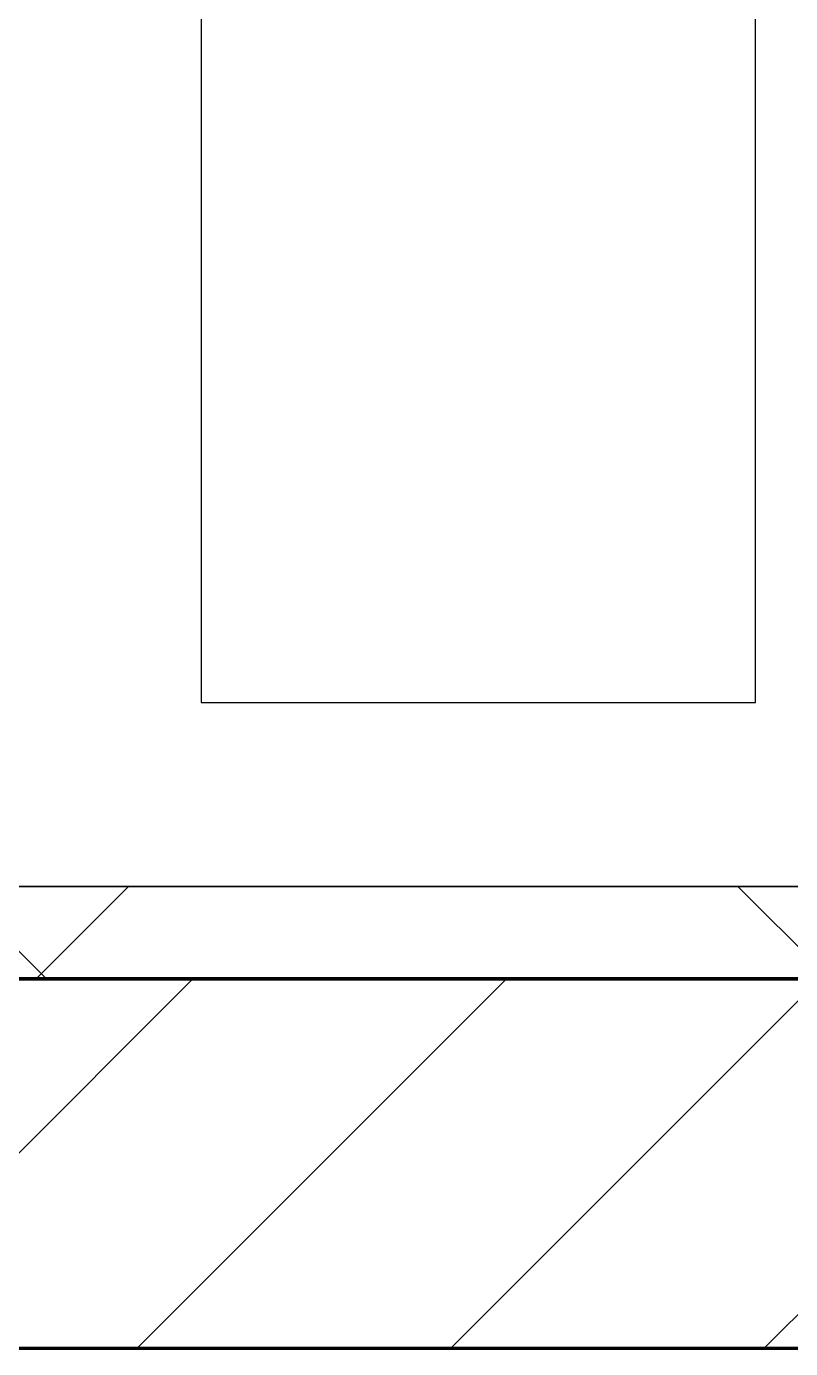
# Model space of a CAD drawing. Header units: millimetres. Extents: x -794334 to -714814, y -17806 to 22403.
# Drawn here: x -767926 to -767512, y -4021 to -3306 of the extents above; entities that cross this region are included whole.
import ezdxf
from ezdxf.xclip import XClip

# ---------------------------------------------------------------- set-up
doc = ezdxf.new("R2010")
doc.units = ezdxf.units.MM
doc.header["$XCLIPFRAME"] = 0
doc.layers.add('000 - WIPEOUT', color=250, linetype='Continuous')
doc.layers.add('A11_ALU.SOLID SHEET', color=2, linetype='Continuous')
for name, color, linetype, lineweight in [('A-GLAZ-CURT', 2, 'Continuous', 9), ('A-WALL', 5, 'Continuous', 35), ('A-WALL-FNSH', 2, 'Continuous', 35), ('A-WALL-PATT', 1, 'Continuous', 35), ('WALL-E', 2, 'Continuous', 35)]:
    doc.layers.add(name, color=color, linetype=linetype, lineweight=lineweight)

# ---------------------------------------------------------------- blocks, each defined once
blk = doc.blocks.new('PPLS-PP19_Custom Tile Pattern - Custom Tile Pattern-V135-4252-01 ENLARGED CONCOURSE LEVEL - REFLECTED CEILING PLAN - SHEET 3')
at = {"layer": 'A-GLAZ-CURT'}
for p, q in [((-300, 0), (300, 0)), ((300, 0), (-300, 0)), ((195.99, 0), (213.31, 0)), ((213.31, 0), (195.99, 0)), ((230.06, 0), (300, 0)), ((-300, -50), (300, -50)), ((300, -50), (-300, -50))]:
    blk.add_line(p, q, dxfattribs=at)
for points, knots in [([(94.4, 0), (94.4, 0), (94.64, 0), (99.11, 0), (108.97, 0), (120.79, 0), (139.94, 0), (163.31, 0), (185.23, 0), (193.62, 0), (194.69, 0), (194.79, 0)], [-2348.345796, -2348.345796, -2348.345796, -2348.345796, -2310.419338, -2233.599744, -2052.234781, -1843.028543, -1530.39897, -1095.004608, -529.74427, -295.064701, -265.121568, -265.121568, -265.121568, -265.121568]), ([(157.9, 0), (156.77, 0), (151.67, 0), (143.29, 0), (134.04, 0), (126.24, 0), (118.6, 0), (114.23, 0), (111.98, 0), (105.66, 0), (105.23, 0), (105.23, 0)], [-10292.955006, -10292.955006, -10292.955006, -10292.955006, -10098.273015, -9847.788484, -9677.714971, -9567.007022, -9453.21225, -9220.200448, -9012.77275, -8966.157302, -8929.495943, -8929.495943, -8929.495943, -8929.495943]), ([(168.37, 0), (167.68, 0), (162.47, 0), (151.26, 0), (134.76, 0), (131.24, 0)], [-543.375029, -543.375029, -543.375029, -543.375029, -530.793311, -458.593899, -440.715793, -440.715793, -440.715793, -440.715793]), ([(131.35, 0), (132.86, 0), (139.96, 0), (152.67, 0), (161.24, 0), (162.19, 0), (162.75, 0)], [-625.910216, -625.910216, -625.910216, -625.910216, -618.981161, -602.094757, -592.980799, -581.414464, -581.414464, -581.414464, -581.414464]), ([(193.8, 0), (193.33, 0), (190.11, 0), (183.13, 0), (171, 0), (161.95, 0), (161.28, 0), (158.35, 0), (157.85, 0), (157.77, 0)], [-11665.349007, -11665.349007, -11665.349007, -11665.349007, -11565.880756, -11105.624034, -10839.086983, -10768.332124, -10666.779182, -10580.760289, -10550.278881, -10550.278881, -10550.278881, -10550.278881]), ([(300, 0), (286.53, 0), (254.22, 0), (207.11, 0), (177.41, 0), (159.34, 0), (158.33, 0), (158.3, 0)], [-285.253232, -285.253232, -285.253232, -285.253232, -244.693688, -187.987675, -143.776725, -129.632772, -123.352749, -123.352749, -123.352749, -123.352749]), ([(159.07, 0), (159.13, 0), (160.84, 0), (165.21, 0), (174.15, 0), (185.98, 0), (208.82, 0), (219.42, 0), (230.06, 0)], [-115.643202, -115.643202, -115.643202, -115.643202, -114.681583, -87.660824, -65.295536, -41.623857, -24.459831, 0, 0, 0, 0]), ([(162.75, 0), (165.4, 0), (170.91, 0), (172.61, 0), (172.61, 0)], [-111.264224, -111.264224, -111.264224, -111.264224, -56.742688, -19.085662, -19.085662, -19.085662, -19.085662]), ([(247.1, 0), (246.76, 0), (245.04, 0), (238.34, 0), (226.56, 0), (221.1, 0), (200.27, 0), (182.99, 0), (174.27, 0), (169.67, 0), (168.99, 0)], [-9649.085549, -9649.085549, -9649.085549, -9649.085549, -9581.591397, -9406.094246, -9221.510254, -9016.44624, -8717.832359, -8253.978395, -8152.463617, -8069.855175, -8069.855175, -8069.855175, -8069.855175]), ([(215.22, 0), (214.62, 0), (210.55, 0), (203.98, 0), (187.54, 0), (175.3, 0), (169.49, 0)], [-203.825446, -203.825446, -203.825446, -203.825446, -198.527383, -184.406837, -162.427601, -142.916156, -142.916156, -142.916156, -142.916156]), ([(171.51, 0), (176.48, 0), (193.23, 0), (201.73, 0), (208.81, 0), (213.9, 0), (240.69, 0), (258.72, 0), (266.56, 0)], [-7971.819559, -7971.819559, -7971.819559, -7971.819559, -7784.112253, -7606.717214, -7289.299508, -7042.621073, -6582.165592, -6123.442198, -6123.442198, -6123.442198, -6123.442198]), ([(172.07, 0), (177.66, 0), (187.87, 0), (201.08, 0), (207.47, 0), (213.96, 0), (215.11, 0)], [-255.364076, -255.364076, -255.364076, -255.364076, -237.955587, -223.92608, -215.862851, -208.75215, -208.75215, -208.75215, -208.75215]), ([(300, 0), (288.22, 0), (262, 0), (230.43, 0), (219.94, 0), (219.02, 0)], [-12528.858583, -12528.858583, -12528.858583, -12528.858583, -11905.454923, -11162.864862, -10856.732305, -10856.732305, -10856.732305, -10856.732305]), ([(219.9, 0), (220.86, 0), (227.84, 0), (242.06, 0), (246.54, 0), (246.96, 0)], [-10670.940496, -10670.940496, -10670.940496, -10670.940496, -10511.382485, -9925.173265, -9834.877357, -9834.877357, -9834.877357, -9834.877357]), ([(267, 0), (267.79, 0), (273.63, 0), (281.71, 0), (291.71, 0), (296.52, 0), (297.86, 0), (298.09, 0)], [-6114.723823, -6114.723823, -6114.723823, -6114.723823, -6068.460911, -5766.029927, -5566.724884, -5280.360606, -5199.253518, -5199.253518, -5199.253518, -5199.253518]), ([(284.76, 0), (284.76, 0), (285.09, 0), (287.47, 0), (293.59, 0), (297.76, 0), (300, 0)], [-4110.630118, -4110.630118, -4110.630118, -4110.630118, -4053.389046, -3959.664717, -3862.421465, -3746.95702, -3746.95702, -3746.95702, -3746.95702]), ([(297.38, 0), (295.84, 0), (291.62, 0), (285.38, 0), (284.87, 0)], [-4803.172655, -4803.172655, -4803.172655, -4803.172655, -4358.271401, -4143.037883, -4143.037883, -4143.037883, -4143.037883])]:
    blk.add_open_spline(points, degree=3, knots=knots, dxfattribs=at)
for points in [[(168.74, 0), (168.74, 0), (169.81, 0), (171.51, 0)], [(195.11, 0), (194.91, 0), (194.44, 0), (193.8, 0)]]:
    blk.add_open_spline(points, degree=3, dxfattribs=at)
blk = doc.blocks.new('PPLS-PP19_Custom Tile Pattern - Custom Tile Pattern-V136-4252-01 ENLARGED CONCOURSE LEVEL - REFLECTED CEILING PLAN - SHEET 3')
at = {"layer": 'A-GLAZ-CURT'}
for p, q in [((-300, 0), (300, 0)), ((300, 0), (-300, 0)), ((-293.07, 0), (-275.75, 0)), ((-275.75, 0), (-293.07, 0)), ((-222.32, 0), (-205, 0)), ((-205, 0), (-222.32, 0)), ((-125.17, 0), (-128.55, 0)), ((-300, -50), (300, -50)), ((300, -50), (-300, -50))]:
    blk.add_line(p, q, dxfattribs=at)
at = {"layer": 'A-GLAZ-CURT', "flags": 128}
for points in [[(-300, 0), (-291.56, 0), (-283.3, 0), (-275.2, 0), (-267.26, 0), (-259.45, 0), (-251.77, 0), (-244.2, 0), (-236.74, 0), (-229.36, 0), (-222.06, 0), (-214.83, 0), (-207.71, 0), (-200.76, 0), (-194.02, 0), (-187.54, 0), (-181.38, 0), (-175.58, 0), (-170.25, 0), (-165.64, 0), (-162.01, 0), (-159.53, 0), (-157.46, 0), (-154.52, 0), (-149.42, 0), (-141.84, 0), (-132.81, 0), (-126.08, 0)], [(-197.24, 0), (-202.58, 0), (-209.04, 0), (-215.73, 0), (-222.63, 0), (-229.72, 0), (-236.97, 0), (-244.39, 0), (-251.96, 0), (-259.67, 0), (-267.51, 0), (-275.48, 0), (-283.55, 0), (-291.73, 0), (-300, 0)], [(-129.26, 0), (-134.16, 0), (-140.03, 0), (-145.5, 0), (-150.63, 0), (-155.53, 0), (-160.27, 0), (-164.95, 0), (-169.65, 0), (-174.47, 0), (-179.49, 0), (-184.81, 0), (-190.44, 0), (-196.37, 0)]]:
    blk.add_lwpolyline(points, dxfattribs=at)
at = {"layer": 'A-GLAZ-CURT'}
for points, knots in [([(-300, 0), (-284.65, 0), (-236.57, 0), (-174.61, 0), (-129.95, 0), (-110.8, 0), (-99.5, 0), (-91.46, 0)], [-5323.127839, -5323.127839, -5323.127839, -5323.127839, -4502.809032, -2700.551212, -1002.059161, -460.363443, 0, 0, 0, 0]), ([(-129.38, 0), (-131.18, 0), (-155.67, 0), (-202.69, 0), (-262.56, 0), (-294.48, 0), (-300, 0)], [-17297.408611, -17297.408611, -17297.408611, -17297.408611, -17136.203329, -15131.813646, -13729.592194, -13439.944408, -13439.944408, -13439.944408, -13439.944408]), ([(-137.88, 0), (-140.56, 0), (-147.66, 0), (-147.69, 0), (-158.72, 0), (-174.02, 0), (-185.59, 0), (-209.77, 0), (-232.01, 0), (-255.22, 0), (-262.59, 0), (-264.9, 0), (-265.4, 0)], [-3187.727384, -3187.727384, -3187.727384, -3187.727384, -2919.378265, -2477.344047, -2237.412286, -2029.680487, -1755.085331, -1400.429864, -858.079193, -543.655514, -208.940337, 0, 0, 0, 0]), ([(-258.6, 0), (-257.91, 0), (-254.26, 0), (-241.25, 0), (-225.99, 0), (-213.1, 0), (-204.46, 0), (-199.67, 0), (-197.96, 0)], [-5722.54675, -5722.54675, -5722.54675, -5722.54675, -5657.471696, -5413.335975, -5017.494783, -4832.723979, -4666.091899, -4570.356129, -4570.356129, -4570.356129, -4570.356129]), ([(-133.82, 0), (-135.51, 0), (-137.8, 0), (-149.31, 0), (-162.01, 0), (-177.91, 0), (-199.46, 0), (-216.65, 0), (-231.26, 0), (-233.46, 0), (-234, 0)], [-2731.647847, -2731.647847, -2731.647847, -2731.647847, -2418.507304, -2308.929706, -2113.765672, -1763.376603, -1422.553702, -978.033455, -846.069444, -682.911962, -682.911962, -682.911962, -682.911962]), ([(-233.49, 0), (-233.44, 0), (-232.38, 0), (-230.74, 0), (-225.3, 0), (-223.63, 0)], [-455.274641, -455.274641, -455.274641, -455.274641, -440.605512, -119.536984, 0, 0, 0, 0]), ([(-223.63, 0), (-219.39, 0), (-210.16, 0), (-201.14, 0), (-197.48, 0)], [-5463.295695, -5463.295695, -5463.295695, -5463.295695, -5161.076232, -4957.434982, -4957.434982, -4957.434982, -4957.434982]), ([(-197.26, 0), (-193.55, 0), (-183.95, 0), (-171.77, 0), (-158.7, 0), (-157.22, 0)], [-4557.355427, -4557.355427, -4557.355427, -4557.355427, -4349.945572, -4000.813434, -3840.635403, -3840.635403, -3840.635403, -3840.635403]), ([(-197.26, 0), (-193.41, 0), (-184.56, 0), (-169.02, 0), (-152.12, 0), (-136.84, 0), (-127.33, 0), (-124.19, 0), (-123.43, 0), (-123.28, 0)], [-4953.309052, -4953.309052, -4953.309052, -4953.309052, -4739.070012, -4465.409639, -4149.119819, -3839.893365, -3647.167523, -3488.92562, -3439.852845, -3439.852845, -3439.852845, -3439.852845]), ([(-152.35, 0), (-151.03, 0), (-147.71, 0), (-143.57, 0), (-138.62, 0)], [-3494.978217, -3494.978217, -3494.978217, -3494.978217, -3371.022232, -3227.460399, -3227.460399, -3227.460399, -3227.460399]), ([(-118.78, 0), (-121.86, 0), (-126.28, 0), (-136.96, 0), (-147.46, 0), (-150.03, 0), (-150.57, 0)], [-5938.474035, -5938.474035, -5938.474035, -5938.474035, -5700.061948, -5508.838257, -5298.784692, -5196.16478, -5196.16478, -5196.16478, -5196.16478]), ([(-150.34, 0), (-150.07, 0), (-147.75, 0), (-142.6, 0), (-127.26, 0), (-107.3, 0), (-90.42, 0), (-75.26, 0), (-68.41, 0), (-65.12, 0), (-63.63, 0)], [-4948.728362, -4948.728362, -4948.728362, -4948.728362, -4883.323924, -4440.880425, -4054.690705, -3793.097032, -3402.597032, -3144.956779, -3050.982048, -2969.237017, -2969.237017, -2969.237017, -2969.237017]), ([(-129.38, 0), (-132.66, 0), (-139.56, 0), (-147.74, 0), (-149.07, 0)], [-6622.679884, -6622.679884, -6622.679884, -6622.679884, -6449.282163, -6277.220794, -6277.220794, -6277.220794, -6277.220794]), ([(-148.23, 0), (-146.94, 0), (-140.15, 0), (-137.28, 0), (-133.93, 0), (-128.78, 0), (-126.5, 0)], [-6162.058746, -6162.058746, -6162.058746, -6162.058746, -6017.569127, -5560.701257, -5364.112219, -5231.017328, -5231.017328, -5231.017328, -5231.017328]), ([(-129.39, 0), (-132.31, 0), (-139.76, 0), (-146.11, 0), (-146.95, 0)], [-898.459732, -898.459732, -898.459732, -898.459732, -741.901385, -489.130243, -489.130243, -489.130243, -489.130243]), ([(-146.69, 0), (-146.59, 0), (-145.49, 0), (-135.69, 0), (-128.29, 0), (-125.15, 0)], [-420.34245, -420.34245, -420.34245, -420.34245, -406.956646, -290.263673, 0, 0, 0, 0]), ([(-127.41, 0), (-131.63, 0), (-133.16, 0), (-134.09, 0), (-134.15, 0)], [-8540.990293, -8540.990293, -8540.990293, -8540.990293, -8266.114998, -8246.473386, -8246.473386, -8246.473386, -8246.473386]), ([(-134.15, 0), (-133.32, 0), (-130.31, 0), (-117.33, 0), (-92.04, 0), (-74.17, 0), (-64.21, 0), (-61.59, 0)], [-7657.439573, -7657.439573, -7657.439573, -7657.439573, -7293.749979, -6839.55839, -6236.997189, -5713.340575, -5154.045866, -5154.045866, -5154.045866, -5154.045866]), ([(-120.13, 0), (-120.14, 0), (-120.24, 0), (-121.3, 0), (-129.25, 0), (-133.82, 0)], [-2933.992132, -2933.992132, -2933.992132, -2933.992132, -2920.575025, -2840.280255, -2731.647847, -2731.647847, -2731.647847, -2731.647847]), ([(-26.75, 0), (-27.82, 0), (-36.18, 0), (-53.55, 0), (-78.2, 0), (-107.38, 0), (-122.04, 0), (-129.19, 0)], [-8718.362214, -8718.362214, -8718.362214, -8718.362214, -8532.293389, -8073.216054, -7508.296369, -7004.680444, -6625.955282, -6625.955282, -6625.955282, -6625.955282]), ([(-72.93, 0), (-75.51, 0), (-90.22, 0), (-110.78, 0), (-128.82, 0)], [-19442.345229, -19442.345229, -19442.345229, -19442.345229, -18935.241197, -17314.152334, -17314.152334, -17314.152334, -17314.152334]), ([(-86.16, 0), (-91.37, 0), (-104.13, 0), (-119.32, 0), (-128.05, 0), (-128.7, 0)], [-1681.3698, -1681.3698, -1681.3698, -1681.3698, -1374.161226, -945.742622, -910.741975, -910.741975, -910.741975, -910.741975]), ([(-113.43, 0), (-113.44, 0), (-113.96, 0), (-119.73, 0), (-125.43, 0), (-127.03, 0), (-127.41, 0)], [-328.499627, -328.499627, -328.499627, -328.499627, -282.672656, -98.539552, -24.539552, 0, 0, 0, 0]), ([(-126.5, 0), (-122.44, 0), (-108.71, 0), (-86.68, 0), (-68.71, 0), (-61.96, 0), (-61.69, 0)], [-5231.017328, -5231.017328, -5231.017328, -5231.017328, -4994.692869, -4542.524482, -4008.285538, -3985.537012, -3985.537012, -3985.537012, -3985.537012]), ([(-125.15, 0), (-124.93, 0), (-121.96, 0), (-113.01, 0), (-98.9, 0), (-85.29, 0), (-71.67, 0), (-65.93, 0), (-65.07, 0)], [-3362.7396, -3362.7396, -3362.7396, -3362.7396, -3342.215224, -3074.362186, -2902.289527, -2605.247022, -2322.099534, -2241.8264, -2241.8264, -2241.8264, -2241.8264]), ([(-122.08, 0), (-122.01, 0), (-121.69, 0), (-121.2, 0), (-120.88, 0)], [-3136.336417, -3136.336417, -3136.336417, -3136.336417, -3110.304437, -3035.164275, -3035.164275, -3035.164275, -3035.164275]), ([(-36.33, 0), (-36.43, 0), (-37.27, 0), (-45.02, 0), (-46.13, 0), (-60.59, 0), (-81.23, 0), (-99.51, 0), (-114.02, 0), (-117.28, 0), (-118.78, 0)], [-1855.773136, -1855.773136, -1855.773136, -1855.773136, -1810.870157, -1672.078046, -1405.135169, -1060.00838, -740.068933, -229.489605, -116.330425, 0, 0, 0, 0]), ([(-117.74, 0), (-117.19, 0), (-114.78, 0), (-113.43, 0), (-113.43, 0)], [-821.249067, -821.249067, -821.249067, -821.249067, -394.672656, -330.879064, -330.879064, -330.879064, -330.879064]), ([(-62.33, 0), (-68.9, 0), (-85.81, 0), (-107.61, 0), (-116.56, 0), (-117.56, 0)], [-2792.246826, -2792.246826, -2792.246826, -2792.246826, -2193.204658, -1433.981041, -985.49888, -985.49888, -985.49888, -985.49888]), ([(-115.82, 0), (-114.96, 0), (-110.41, 0), (-96.78, 0), (-71.33, 0), (-42.53, 0), (-12.78, 0), (4.23, 0), (9.64, 0), (10.14, 0), (10.18, 0)], [-5724.064692, -5724.064692, -5724.064692, -5724.064692, -5430.283136, -5103.229623, -4799.173296, -4065.652676, -3589.737505, -3285.047089, -3066.359526, -3044.715262, -3044.715262, -3044.715262, -3044.715262]), ([(5.95, 0), (4.97, 0), (0.98, 0), (-12.23, 0), (-25.64, 0), (-40, 0), (-56.24, 0), (-75.59, 0), (-94, 0), (-112.01, 0), (-114.94, 0), (-115.63, 0)], [-2801.138041, -2801.138041, -2801.138041, -2801.138041, -2720.818881, -2518.50168, -2125.455881, -1792.521578, -1466.981642, -1208.454564, -789.402658, -501.969187, -243.577221, -243.577221, -243.577221, -243.577221]), ([(-91.46, 0), (-90.09, 0), (-84.7, 0), (-77.43, 0), (-72.73, 0), (-72.64, 0), (-72.64, 0)], [-19832.387487, -19832.387487, -19832.387487, -19832.387487, -19753.885894, -19541.04734, -19478.625389, -19471.062469, -19471.062469, -19471.062469, -19471.062469]), ([(-63.96, 0), (-64.13, 0), (-72.5, 0), (-80.63, 0), (-86.16, 0)], [-2171.769325, -2171.769325, -2171.769325, -2171.769325, -2007.031671, -1681.3698, -1681.3698, -1681.3698, -1681.3698]), ([(-29.03, 0), (-33.97, 0), (-43.74, 0), (-56.37, 0), (-71.66, 0), (-77.83, 0), (-82.66, 0), (-83.28, 0), (-83.28, 0)], [-2680.714891, -2680.714891, -2680.714891, -2680.714891, -2413.671296, -2161.752162, -2006.592567, -1646.621388, -1424.436217, -1393.971743, -1393.971743, -1393.971743, -1393.971743]), ([(-83.28, 0), (-83.28, 0), (-82.91, 0), (-76.14, 0), (-68.85, 0), (-63.6, 0), (-61.82, 0)], [-1393.4169, -1393.4169, -1393.4169, -1393.4169, -1353.722004, -1274.333717, -1073.56893, -965.057361, -965.057361, -965.057361, -965.057361]), ([(-66.39, 0), (-66.39, 0), (-65.06, 0), (-63.35, 0), (-62.48, 0)], [-2493.31794, -2493.31794, -2493.31794, -2493.31794, -2315.303971, -2165.127672, -2165.127672, -2165.127672, -2165.127672]), ([(31.18, 0), (25.97, 0), (11.99, 0), (-16.92, 0), (-47.42, 0), (-65.77, 0), (-66.37, 0), (-66.38, 0)], [-4496.803627, -4496.803627, -4496.803627, -4496.803627, -4222.080604, -3745.412743, -2981.410125, -2542.574734, -2498.224237, -2498.224237, -2498.224237, -2498.224237]), ([(-63.63, 0), (-61.49, 0), (-57.39, 0), (-54.49, 0), (-45.2, 0), (-40.79, 0), (-40.46, 0), (-40.44, 0)], [-2969.237017, -2969.237017, -2969.237017, -2969.237017, -2851.217951, -2734.127174, -2474.780881, -2410.990208, -2350.645972, -2350.645972, -2350.645972, -2350.645972]), ([(-61.57, 0), (-59.69, 0), (-51.29, 0), (-34.42, 0), (-29.82, 0), (-29.19, 0)], [-2114.755157, -2114.755157, -2114.755157, -2114.755157, -1809.437387, -963.711516, -666.19313, -666.19313, -666.19313, -666.19313]), ([(-61.5, 0), (-56.49, 0), (-46.79, 0), (-36.49, 0), (-33.57, 0), (-29.94, 0), (-28.57, 0)], [-958.42605, -958.42605, -958.42605, -958.42605, -651.549973, -296.515819, -83.513472, 0, 0, 0, 0]), ([(-61.49, 0), (-61.46, 0), (-60.83, 0), (-60.36, 0), (-59.97, 0)], [-5146.625903, -5146.625903, -5146.625903, -5146.625903, -5140.470607, -5006.787413, -5006.787413, -5006.787413, -5006.787413]), ([(-61.49, 0), (-58.07, 0), (-54.16, 0), (-48.53, 0), (-30.79, 0), (-18.03, 0), (8.61, 0), (15.02, 0), (22.91, 0), (31, 0), (39.04, 0), (51.19, 0), (58.74, 0), (61.34, 0), (61.45, 0)], [-3979.879927, -3979.879927, -3979.879927, -3979.879927, -3689.699207, -3546.54457, -3315.260113, -2864.387349, -2439.246196, -2084.094819, -1956.422387, -1818.904206, -1645.594513, -1443.202566, -1228.752106, -1120.932285, -1120.932285, -1120.932285, -1120.932285]), ([(-36.62, 0), (-36.62, 0), (-40.35, 0), (-44.32, 0), (-53.47, 0), (-61.21, 0), (-61.48, 0)], [-4069.478503, -4069.478503, -4069.478503, -4069.478503, -3858.647035, -3538.256648, -2842.901703, -2818.426472, -2818.426472, -2818.426472, -2818.426472]), ([(-58.83, 0), (-58.37, 0), (-57.29, 0), (-54.23, 0), (-46.33, 0), (-42.62, 0), (-41.76, 0)], [-4859.52896, -4859.52896, -4859.52896, -4859.52896, -4680.891996, -4469.85053, -4321.566175, -4270.495146, -4270.495146, -4270.495146, -4270.495146]), ([(-51.83, 0), (-51.83, 0), (-51.78, 0), (-47.4, 0), (-46.01, 0), (-40.22, 0), (-36.78, 0)], [-632.814994, -632.814994, -632.814994, -632.814994, -627.965721, -508.377888, -260.442412, 0, 0, 0, 0]), ([(76.63, 0), (74.8, 0), (67.65, 0), (53.52, 0), (37, 0), (24.07, 0), (12.82, 0), (-2.9, 0), (-20.62, 0), (-32.81, 0), (-44.85, 0), (-51.43, 0), (-51.79, 0)], [-3095.572228, -3095.572228, -3095.572228, -3095.572228, -2950.589685, -2634.532728, -2313.748533, -2106.613311, -1925.670641, -1617.263037, -1290.787923, -1039.307308, -819.71621, -644.910881, -644.910881, -644.910881, -644.910881]), ([(-41.76, 0), (-39.9, 0), (-37.72, 0), (-36.92, 0), (-36.77, 0)], [-4270.495146, -4270.495146, -4270.495146, -4270.495146, -4161.040818, -4106.245333, -4106.245333, -4106.245333, -4106.245333]), ([(-36.78, 0), (-32.43, 0), (-19.22, 0), (8.83, 0), (43.36, 0), (70.92, 0), (82.12, 0), (83.66, 0)], [-6191.144455, -6191.144455, -6191.144455, -6191.144455, -5862.463379, -5340.621928, -4573.028122, -4094.177415, -3869.465285, -3869.465285, -3869.465285, -3869.465285]), ([(-36.29, 0), (-36.29, 0), (-34.66, 0), (-28.88, 0), (-26.95, 0), (-26.54, 0)], [-9150.272121, -9150.272121, -9150.272121, -9150.272121, -9057.163041, -8919.836787, -8834.607043, -8834.607043, -8834.607043, -8834.607043]), ([(30.82, 0), (29.27, 0), (20.14, 0), (3.54, 0), (-16.58, 0), (-34.76, 0), (-36.04, 0)], [-10462.034656, -10462.034656, -10462.034656, -10462.034656, -10363.088938, -9884.23066, -9424.652049, -9182.880979, -9182.880979, -9182.880979, -9182.880979]), ([(-33.34, 0), (-33.34, 0), (-32.93, 0), (-31.16, 0), (-30.52, 0)], [-2415.024266, -2415.024266, -2415.024266, -2415.024266, -2357.633367, -2323.618664, -2323.618664, -2323.618664, -2323.618664])]:
    blk.add_open_spline(points, degree=3, knots=knots, dxfattribs=at)
blk.add_open_spline([(-39.84, 0), (-39.08, 0), (-38.11, 0), (-37.36, 0)], degree=3, dxfattribs=at)
blk = doc.blocks.new('*U1029')
at = {"layer": 'A-GLAZ-CURT'}
for name, p in [('PPLS-PP19_Custom Tile Pattern - Custom Tile Pattern-V135-4252-01 ENLARGED CONCOURSE LEVEL - REFLECTED CEILING PLAN - SHEET 3', (10802.37, -7350)), ('PPLS-PP19_Custom Tile Pattern - Custom Tile Pattern-V136-4252-01 ENLARGED CONCOURSE LEVEL - REFLECTED CEILING PLAN - SHEET 3', (11402.37, -7350))]:
    blk.add_blockref(name, p, dxfattribs=at)
blk = doc.blocks.new('*U1240')
at = {"color": 3}
blk.add_wipeout([(-437.5, 3750), (437.5, 3750), (437.5, 3450), (-437.5, 3450)], dxfattribs=at).dxf.layer = '000 - WIPEOUT'
at = {"layer": 'A11_ALU.SOLID SHEET', "color": 0, "linetype": 'ByBlock'}
blk.add_lwpolyline([(-437.5, 3450), (437.5, 3450), (437.5, 3750), (-437.5, 3750)], close=True, dxfattribs=at)
blk = doc.blocks.new('*U1630')
blk.add_lwpolyline([(22690, -750), (19166.45, -750), (19116.45, -700), (18966.44, -550), (-101025.39, -550), (-101025.39, -6704.96), (-96300, -6704.96), (-96300, -7350), (-94497.63, -7350), (17250, -7350), (17250, -6849.96), (18300, -6849.96), (22690, -6849.96)], close=True)
at = {"layer": 'A11_ALU.SOLID SHEET', "color": 0, "linetype": 'ByBlock', "rotation": 90}
blk.add_blockref('*U1240', (-19400, -6813), dxfattribs=at)

msp = doc.modelspace()

# ---------------------------------------------------------------- block references
at = {"layer": 'A11_ALU.SOLID SHEET'}
ref = msp.add_blockref('*U1630', (-744681.24, 3579.02), dxfattribs=at)
XClip(ref).set_block_clipping_path([(-45802.4668593339, -9620.0029952967), (23702.8690583039, 10334.9999958097)])

# ---------------------------------------------------------------- next in the draw order: hatches: boundary and pattern name
at = {"layer": 'A-WALL-PATT', "lineweight": 9}
h = msp.add_hatch(dxfattribs=at)
h.set_pattern_fill('FP_5', color=256, style=0, pattern_type=2)
h.set_pattern_definition([(45, (0, 0), (-212.13203, 212.13203), []), (135, (0, 0), (-212.13203, -212.13203), [])])
h.paths.add_polyline_path([(-727630.24, -3820.98), (-727382.37, -3820.98), (-727382.37, -3770.98), (-790483.7, -3770.98), (-790483.7, -3820.98), (-727766, -3820.98)])
h = msp.add_hatch(dxfattribs=at)
h.set_pattern_fill('FP_2', color=256, style=0, pattern_type=2)
h.set_pattern_definition([(45, (0, 0), (-84.852814, 84.852814), [])])
h.paths.add_polyline_path([(-727382.37, -4020.98), (-727382.37, -3820.98), (-790483.7, -3820.98), (-790483.7, -4020.98), (-727494.49, -4020.98)])

# ---------------------------------------------------------------- next in the draw order: linework, layer by layer
at = {"layer": 'A-WALL', "color": 7, "lineweight": 70}
for p, q in [((-769580, -3820.98), (-767180, -3820.98)), ((-767180, -3820.98), (-769580, -3820.98)), ((-767180, -4020.98), (-769580, -4020.98))]:
    msp.add_line(p, q, dxfattribs=at)
at = {"layer": 'A-WALL-FNSH', "color": 250}
msp.add_line((-769580, -3770.98), (-767180, -3770.98), dxfattribs=at)
at = {"layer": 'WALL-E'}
for p, q in [((-727382.37, -4020.98), (-790483.7, -4020.98)), ((-790483.7, -4020.98), (-727382.37, -4020.98))]:
    msp.add_line(p, q, dxfattribs=at)

# ---------------------------------------------------------------- next in the draw order: block references
msp.add_blockref('*U1029', (-778882.37, 3579.02))

doc.saveas('drawing.dxf')
